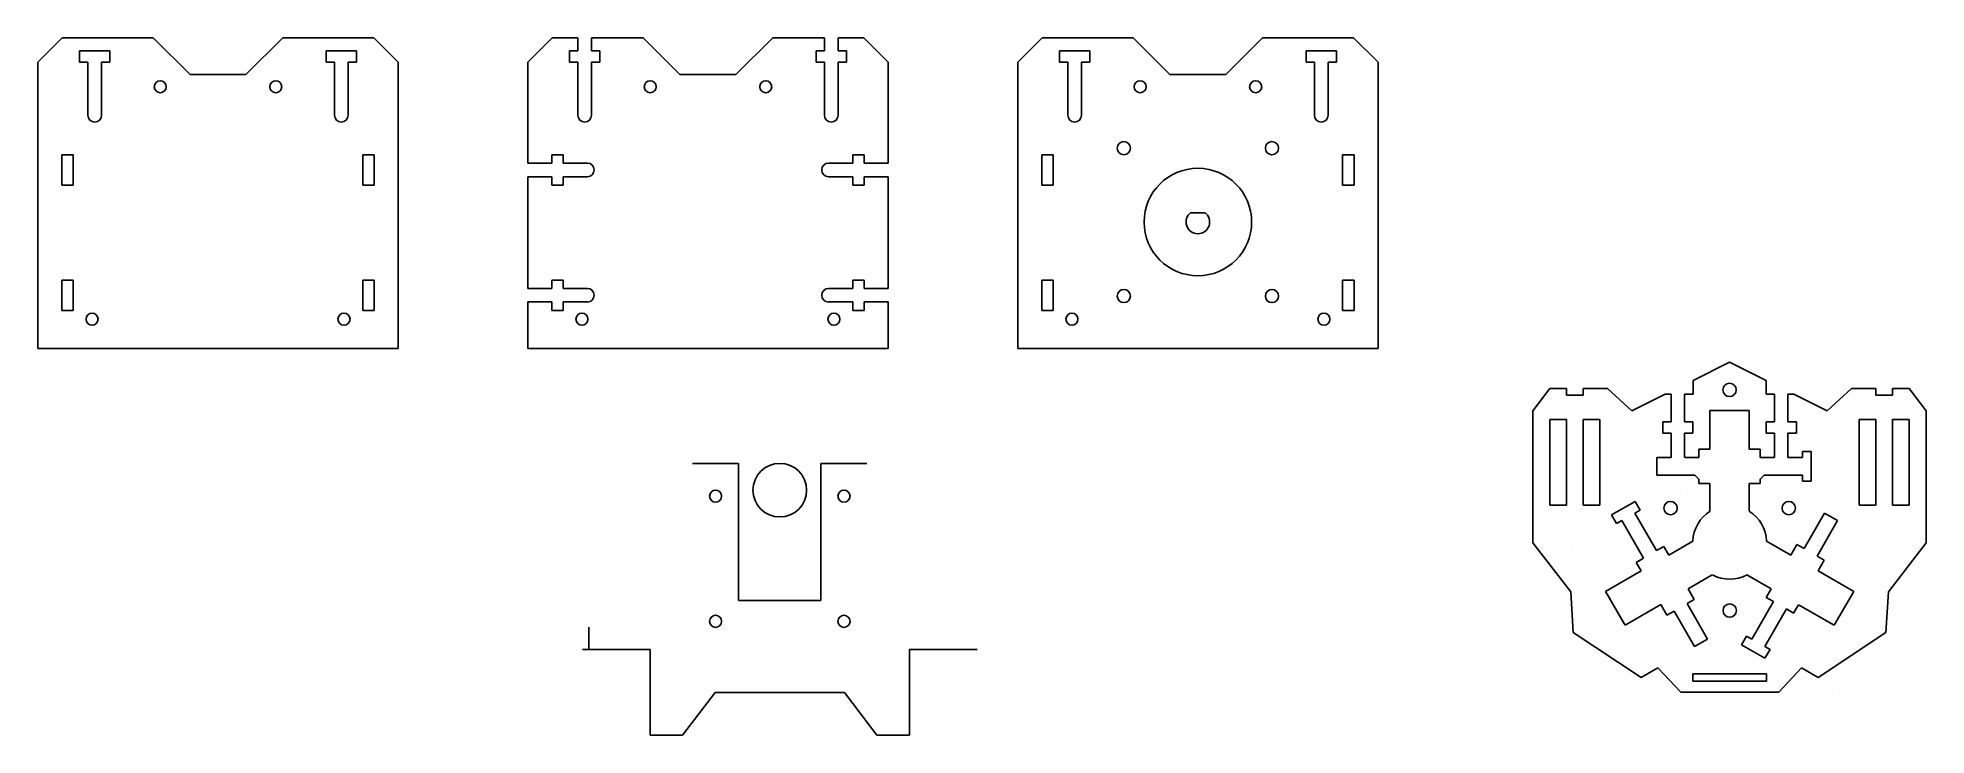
# Model space of a CAD drawing. Header units: inches. Extents: x -6 to 9.4, y -2.7 to 3.
import ezdxf

# ---------------------------------------------------------------- set-up
doc = ezdxf.new("R2010")
doc.units = ezdxf.units.IN
doc.header["$MEASUREMENT"] = 0
doc.layers.get('0').update_dxf_attribs({"lineweight": 25, "true_color": 0xffffff})

msp = doc.modelspace()

# ---------------------------------------------------------------- linework, layer by layer
for p, q in [((-6, 2.8), (-5.8, 3)), ((-5.057, 3), (-5.8, 3)), ((-4.757, 2.7), (-5.057, 3)), ((-4.3, 2.7), (-4, 3)), ((-4, 3), (-3.257, 3)), ((-3.257, 3), (-3.057, 2.8)), ((-2, 2.8), (-1.8, 3)), ((-1.591, 3), (-1.8, 3)), ((-1.591, 3), (-1.591, 2.894)), ((-1.479, 3), (-1.479, 2.894)), ((-1.057, 3), (-1.479, 3)), ((-0.757, 2.7), (-1.057, 3)), ((-0.757, 2.7), (-1.057, 3)), ((-0.3, 2.7), (0, 3)), ((-0.3, 2.7), (0, 3)), ((0, 3), (0.422, 3)), ((0.422, 3), (0.422, 2.894)), ((0.534, 3), (0.534, 2.894)), ((0.534, 3), (0.743, 3)), ((0.743, 3), (0.943, 2.8)), ((2, 2.8), (2.2, 3)), ((2.943, 3), (2.2, 3)), ((3.243, 2.7), (2.943, 3)), ((3.7, 2.7), (4, 3)), ((4, 3), (4.743, 3)), ((4.743, 3), (4.943, 2.8)), ((-6, 2.8), (-6, 0.46)), ((-3.057, 2.8), (-3.057, 0.46)), ((-2, 1.975), (-2, 2.8)), ((-1.659, 2.801), (-1.659, 2.894)), ((-1.591, 2.894), (-1.659, 2.894)), ((-1.591, 2.801), (-1.659, 2.801)), ((-1.591, 2.801), (-1.591, 2.367)), ((-1.479, 2.894), (-1.411, 2.894)), ((-1.479, 2.801), (-1.479, 2.367)), ((-1.479, 2.801), (-1.411, 2.801)), ((-1.411, 2.894), (-1.411, 2.801)), ((0.354, 2.801), (0.354, 2.894)), ((0.422, 2.894), (0.354, 2.894)), ((0.422, 2.801), (0.354, 2.801)), ((0.422, 2.801), (0.422, 2.367)), ((0.534, 2.894), (0.602, 2.894)), ((0.534, 2.801), (0.534, 2.367)), ((0.534, 2.801), (0.602, 2.801)), ((0.602, 2.894), (0.602, 2.801)), ((0.943, 2.8), (0.943, 1.975)), ((2, 2.8), (2, 0.46)), ((4.943, 2.8), (4.943, 0.46)), ((-4.757, 2.7), (-4.3, 2.7)), ((-0.757, 2.7), (-0.3, 2.7)), ((3.243, 2.7), (3.7, 2.7)), ((-1.803, 2.044), (-1.71, 2.044)), ((-1.803, 1.975), (-1.803, 2.044)), ((-1.71, 1.975), (-1.71, 2.044)), ((0.746, 2.044), (0.653, 2.044)), ((0.653, 1.975), (0.653, 2.044)), ((0.746, 1.975), (0.746, 2.044)), ((-2, 1.975), (-1.803, 1.975)), ((-2, 1.864), (-1.803, 1.864)), ((-2, 1.864), (-2, 0.952)), ((-1.803, 1.864), (-1.803, 1.796)), ((-1.71, 1.975), (-1.513, 1.975)), ((-1.71, 1.864), (-1.513, 1.864)), ((-1.71, 1.864), (-1.71, 1.796)), ((0.653, 1.975), (0.456, 1.975)), ((0.653, 1.864), (0.456, 1.864)), ((0.653, 1.864), (0.653, 1.796)), ((0.943, 1.975), (0.746, 1.975)), ((0.943, 1.864), (0.746, 1.864)), ((0.746, 1.864), (0.746, 1.796)), ((0.943, 1.864), (0.943, 0.952)), ((-1.71, 1.796), (-1.803, 1.796)), ((0.653, 1.796), (0.746, 1.796)), ((-2, 0.952), (-1.803, 0.952)), ((-1.803, 1.02), (-1.71, 1.02)), ((-1.803, 0.952), (-1.803, 1.02)), ((-1.71, 0.952), (-1.71, 1.02)), ((-1.71, 0.952), (-1.513, 0.952)), ((0.653, 0.952), (0.456, 0.952)), ((0.746, 1.02), (0.653, 1.02)), ((0.653, 0.952), (0.653, 1.02)), ((0.746, 0.952), (0.746, 1.02)), ((0.943, 0.952), (0.746, 0.952)), ((-2, 0.841), (-1.803, 0.841)), ((-2, 0.841), (-2, 0.46)), ((-2, 0.659), (-2, 0.841)), ((-1.803, 0.841), (-1.803, 0.772)), ((-1.71, 0.772), (-1.803, 0.772)), ((-1.71, 0.841), (-1.513, 0.841)), ((-1.71, 0.841), (-1.71, 0.772)), ((0.653, 0.841), (0.456, 0.841)), ((0.653, 0.841), (0.653, 0.772)), ((0.653, 0.772), (0.746, 0.772)), ((0.943, 0.841), (0.746, 0.841)), ((0.746, 0.841), (0.746, 0.772)), ((0.943, 0.841), (0.943, 0.46)), ((-2, 0.659), (-2, 0.46)), ((-3.057, 0.46), (-6, 0.46)), ((0.943, 0.46), (-2, 0.46)), ((4.943, 0.46), (2, 0.46)), ((-0.654, -0.478), (-0.279, -0.478)), ((-0.279, -0.478), (-0.279, -1.6)), ((0.394, -0.478), (0.769, -0.478)), ((0.394, -1.6), (0.394, -0.478)), ((-0.279, -1.6), (0.394, -1.6)), ((-1.5, -2), (-1.5, -1.818)), ((-1.554, -2), (-1, -2)), ((1.116, -2), (1.67, -2)), ((-0.736, -2.7), (-0.471, -2.35)), ((0.587, -2.35), (-0.471, -2.35)), ((0.587, -2.35), (0.851, -2.7)), ((-0.736, -2.7), (-1, -2.7)), ((0.851, -2.7), (1.116, -2.7))]:
    msp.add_line(p, q)
at = {"color": 3, "true_color": 0x00ff00}
for p, q in [((-5.659, 2.801), (-5.659, 2.894)), ((-5.659, 2.894), (-5.411, 2.894)), ((-5.591, 2.801), (-5.659, 2.801)), ((-5.591, 2.801), (-5.591, 2.367)), ((-5.479, 2.801), (-5.479, 2.367)), ((-5.479, 2.801), (-5.411, 2.801)), ((-5.411, 2.894), (-5.411, 2.801)), ((-3.646, 2.801), (-3.646, 2.894)), ((-3.646, 2.894), (-3.398, 2.894)), ((-3.578, 2.801), (-3.646, 2.801)), ((-3.578, 2.801), (-3.578, 2.367)), ((-3.466, 2.801), (-3.466, 2.367)), ((-3.466, 2.801), (-3.398, 2.801)), ((-3.398, 2.894), (-3.398, 2.801)), ((2.341, 2.801), (2.341, 2.894)), ((2.341, 2.894), (2.589, 2.894)), ((2.409, 2.801), (2.341, 2.801)), ((2.409, 2.801), (2.409, 2.367)), ((2.521, 2.801), (2.521, 2.367)), ((2.521, 2.801), (2.589, 2.801)), ((2.589, 2.894), (2.589, 2.801)), ((4.354, 2.801), (4.354, 2.894)), ((4.354, 2.894), (4.602, 2.894)), ((4.422, 2.801), (4.354, 2.801)), ((4.422, 2.801), (4.422, 2.367)), ((4.534, 2.801), (4.534, 2.367)), ((4.534, 2.801), (4.602, 2.801)), ((4.602, 2.894), (4.602, 2.801)), ((-5.803, 2.044), (-5.71, 2.044)), ((-5.803, 1.796), (-5.803, 2.044)), ((-5.71, 1.796), (-5.71, 2.044)), ((-3.254, 2.044), (-3.347, 2.044)), ((-3.347, 1.796), (-3.347, 2.044)), ((-3.254, 1.796), (-3.254, 2.044)), ((2.197, 2.044), (2.29, 2.044)), ((2.197, 1.796), (2.197, 2.044)), ((2.29, 1.796), (2.29, 2.044)), ((4.746, 2.044), (4.653, 2.044)), ((4.653, 1.796), (4.653, 2.044)), ((4.746, 1.796), (4.746, 2.044)), ((-5.71, 1.796), (-5.803, 1.796)), ((-3.347, 1.796), (-3.254, 1.796)), ((2.29, 1.796), (2.197, 1.796)), ((4.653, 1.796), (4.746, 1.796)), ((3.414, 1.57), (3.529, 1.57)), ((-5.803, 1.02), (-5.71, 1.02)), ((-5.803, 0.772), (-5.803, 1.02)), ((-5.71, 0.772), (-5.71, 1.02)), ((-3.254, 1.02), (-3.347, 1.02)), ((-3.347, 0.772), (-3.347, 1.02)), ((-3.254, 0.772), (-3.254, 1.02)), ((2.197, 1.02), (2.29, 1.02)), ((2.197, 0.772), (2.197, 1.02)), ((2.29, 0.772), (2.29, 1.02)), ((4.746, 1.02), (4.653, 1.02)), ((4.653, 0.772), (4.653, 1.02)), ((4.746, 0.772), (4.746, 1.02)), ((-5.71, 0.772), (-5.803, 0.772)), ((-3.347, 0.772), (-3.254, 0.772)), ((2.29, 0.772), (2.197, 0.772)), ((4.653, 0.772), (4.746, 0.772)), ((6.344, 0.134), (6.206, -0.049)), ((6.344, 0.134), (6.481, 0.134)), ((6.481, 0.079), (6.481, 0.134)), ((6.481, 0.079), (6.481, 0.134)), ((6.481, 0.079), (6.617, 0.079)), ((6.617, 0.079), (6.617, 0.134)), ((6.617, 0.134), (6.816, 0.134)), ((7.015, -0.049), (6.816, 0.134)), ((7.286, 0.086), (7.015, -0.049)), ((7.286, 0.086), (7.335, 0.086)), ((7.335, -0.139), (7.335, 0.086)), ((8.288, -0.139), (8.288, 0.086)), ((8.288, 0.086), (8.337, 0.086)), ((8.609, -0.049), (8.337, 0.086)), ((8.609, -0.049), (8.807, 0.134)), ((9.006, 0.134), (8.807, 0.134)), ((9.006, 0.079), (9.006, 0.134)), ((9.143, 0.079), (9.006, 0.079)), ((9.279, 0.134), (9.143, 0.134)), ((9.143, 0.079), (9.143, 0.134)), ((9.143, 0.079), (9.143, 0.134)), ((9.279, 0.134), (9.417, -0.049)), ((6.206, -1.127), (6.206, -0.049)), ((7.267, -0.231), (7.267, -0.139)), ((7.267, -0.139), (7.335, -0.139)), ((8.357, -0.139), (8.288, -0.139)), ((8.357, -0.231), (8.357, -0.139)), ((9.417, -1.127), (9.417, -0.049)), ((7.335, -0.231), (7.267, -0.231)), ((7.335, -0.231), (7.335, -0.429)), ((8.288, -0.231), (8.357, -0.231)), ((8.288, -0.231), (8.288, -0.429)), ((7.217, -0.574), (7.217, -0.429)), ((7.335, -0.429), (7.217, -0.429)), ((8.288, -0.429), (8.406, -0.429)), ((8.406, -0.429), (8.406, -0.38)), ((8.478, -0.38), (8.406, -0.38)), ((8.478, -0.623), (8.478, -0.38)), ((7.217, -0.574), (7.528, -0.574)), ((7.528, -0.574), (7.562, -0.608)), ((7.562, -0.642), (7.562, -0.608)), ((8.095, -0.574), (8.061, -0.608)), ((8.061, -0.642), (8.061, -0.608)), ((8.095, -0.574), (8.406, -0.574)), ((8.406, -0.574), (8.406, -0.623)), ((7.47, -0.699), (7.47, -0.699)), ((7.562, -0.642), (7.652, -0.642)), ((7.652, -0.869), (7.652, -0.642)), ((7.971, -0.642), (8.061, -0.642)), ((7.971, -0.642), (7.971, -0.867)), ((8.478, -0.623), (8.406, -0.623)), ((6.849, -0.899), (7.04, -0.789)), ((6.849, -0.899), (6.889, -0.97)), ((7.038, -0.884), (7.081, -0.86)), ((7.216, -1.191), (7.038, -0.884)), ((7.04, -0.789), (7.081, -0.86)), ((8.587, -0.884), (8.42, -1.174)), ((8.587, -0.884), (8.693, -0.946)), ((6.889, -0.97), (6.932, -0.946)), ((7.109, -1.253), (6.932, -0.946)), ((8.693, -0.946), (8.526, -1.236)), ((6.516, -1.529), (6.206, -1.127)), ((6.522, -1.183), (6.522, -1.183)), ((7.275, -1.157), (7.216, -1.191)), ((7.315, -1.227), (7.275, -1.157)), ((7.512, -1.113), (7.315, -1.227)), ((8.113, -1.113), (8.311, -1.227)), ((8.361, -1.14), (8.311, -1.227)), ((8.361, -1.14), (8.42, -1.174)), ((9.109, -1.529), (9.417, -1.127)), ((7.091, -1.356), (6.8, -1.524)), ((7.109, -1.253), (7.05, -1.287)), ((7.101, -1.258), (7.05, -1.287)), ((7.091, -1.356), (7.05, -1.287)), ((7.091, -1.356), (7.05, -1.287)), ((8.526, -1.236), (8.585, -1.27)), ((8.535, -1.357), (8.585, -1.27)), ((8.535, -1.357), (8.826, -1.524)), ((6.536, -1.86), (6.516, -1.529)), ((6.959, -1.8), (6.8, -1.524)), ((6.949, -1.783), (6.81, -1.542)), ((7.671, -1.389), (7.474, -1.503)), ((7.524, -1.59), (7.474, -1.503)), ((7.954, -1.389), (8.151, -1.503)), ((8.151, -1.503), (8.111, -1.573)), ((8.666, -1.8), (8.826, -1.524)), ((9.109, -1.529), (9.089, -1.861)), ((7.25, -1.632), (6.959, -1.8)), ((7.25, -1.632), (7.3, -1.719)), ((7.3, -1.719), (7.359, -1.685)), ((7.526, -1.975), (7.359, -1.685)), ((7.466, -1.624), (7.524, -1.59)), ((7.633, -1.914), (7.466, -1.624)), ((8.17, -1.607), (7.993, -1.914)), ((8.276, -1.668), (8.099, -1.975)), ((8.111, -1.573), (8.17, -1.607)), ((8.276, -1.668), (8.335, -1.702)), ((8.335, -1.702), (8.376, -1.633)), ((8.376, -1.633), (8.666, -1.8)), ((7.091, -2.227), (6.536, -1.86)), ((7.526, -1.975), (7.633, -1.914)), ((7.95, -1.889), (7.909, -1.96)), ((8.101, -2.071), (7.909, -1.96)), ((7.95, -1.889), (7.993, -1.914)), ((8.142, -2), (8.099, -1.975)), ((8.142, -2), (8.101, -2.071)), ((9.089, -1.861), (8.535, -2.227)), ((7.091, -2.227), (7.225, -2.149)), ((7.413, -2.349), (7.225, -2.149)), ((8.213, -2.349), (8.4, -2.149)), ((8.535, -2.227), (8.4, -2.149)), ((7.513, -2.259), (7.513, -2.199)), ((7.513, -2.199), (8.113, -2.199)), ((7.513, -2.259), (8.113, -2.259)), ((8.113, -2.199), (8.113, -2.259)), ((8.547, -2.234), (8.547, -2.234)), ((7.413, -2.349), (8.213, -2.349)), ((8.707, -2.324), (8.707, -2.324))]:
    msp.add_line(p, q, dxfattribs=at)
at = {"color": 1, "true_color": 0xff0000}
for p, q in [((7.812, 0.349), (7.514, 0.2)), ((8.11, 0.2), (7.812, 0.349)), ((7.514, 0.086), (7.514, 0.2)), ((8.11, 0.086), (8.11, 0.2)), ((7.444, -0.139), (7.444, 0.086)), ((7.444, 0.086), (7.514, 0.086)), ((8.11, 0.086), (8.179, 0.086)), ((8.179, -0.139), (8.179, 0.086)), ((7.444, -0.139), (7.513, -0.139)), ((7.513, -0.231), (7.513, -0.139)), ((7.652, -0.047), (7.971, -0.047)), ((7.652, -0.363), (7.652, -0.047)), ((7.971, -0.363), (7.971, -0.047)), ((8.11, -0.231), (8.11, -0.139)), ((8.179, -0.139), (8.11, -0.139)), ((7.513, -0.231), (7.444, -0.231)), ((7.444, -0.231), (7.444, -0.429)), ((8.11, -0.231), (8.179, -0.231)), ((8.179, -0.231), (8.179, -0.429)), ((7.562, -0.429), (7.446, -0.429)), ((7.562, -0.429), (7.562, -0.363)), ((7.562, -0.363), (7.652, -0.363)), ((7.971, -0.363), (8.061, -0.363)), ((8.061, -0.429), (8.061, -0.363)), ((8.061, -0.429), (8.179, -0.429))]:
    msp.add_line(p, q, dxfattribs=at)
at = {"color": 6, "true_color": 0xff00ff}
for p, q in [((6.481, -0.121), (6.344, -0.121)), ((6.344, -0.121), (6.344, -0.821)), ((6.481, -0.121), (6.481, -0.821)), ((6.754, -0.121), (6.617, -0.121)), ((6.617, -0.121), (6.617, -0.821)), ((6.754, -0.121), (6.754, -0.821)), ((8.87, -0.121), (8.87, -0.821)), ((8.87, -0.121), (9.006, -0.121)), ((9.006, -0.121), (9.006, -0.821)), ((9.143, -0.121), (9.279, -0.121)), ((9.143, -0.121), (9.143, -0.821)), ((9.143, -0.121), (9.143, -0.821)), ((9.143, -0.121), (9.143, -0.821)), ((9.279, -0.121), (9.279, -0.821)), ((6.481, -0.821), (6.344, -0.821)), ((6.754, -0.821), (6.617, -0.821)), ((8.87, -0.821), (9.006, -0.821)), ((9.143, -0.821), (9.279, -0.821)), ((-1, -2), (-1, -2.7)), ((1.116, -2), (1.116, -2.7))]:
    msp.add_line(p, q, dxfattribs=at)
at = {"color": 3, "true_color": 0x00ff00}
for centre, radius in [((-5, 2.6), 0.0491), ((-4.057, 2.6), 0.0491), ((-1, 2.6), 0.0491), ((-0.057, 2.6), 0.0491), ((3, 2.6), 0.0491), ((3.943, 2.6), 0.0491), ((2.867, 2.098), 0.0539), ((4.076, 2.098), 0.0539), ((3.471, 1.494), 0.439), ((2.867, 0.889), 0.0539), ((4.076, 0.889), 0.0539), ((-5.557, 0.7), 0.0491), ((-3.5, 0.7), 0.0491), ((-1.557, 0.7), 0.0491), ((0.5, 0.7), 0.0491), ((2.443, 0.7), 0.0491), ((4.5, 0.7), 0.0491), ((-0.466, -0.746), 0.0491), ((0.582, -0.746), 0.0491), ((-0.466, -1.769), 0.0491), ((-0.466, -1.769), 0.0491), ((0.582, -1.769), 0.0491)]:
    msp.add_circle(centre, radius, dxfattribs=at)
at = {"color": 6, "true_color": 0xff00ff}
for centre in [(7.812, 0.122), (7.33, -0.844), (8.295, -0.844), (7.813, -1.681)]:
    msp.add_circle(centre, 0.0545, dxfattribs=at)
msp.add_circle((0.058, -0.697), 0.219)
at = {"color": 3, "true_color": 0x00ff00}
for centre, radius, start, end in [((-5.535, 2.367), 0.0557, 180, 0), ((-3.522, 2.367), 0.0557, 180, 0), ((2.465, 2.367), 0.0557, 180, 0), ((4.478, 2.367), 0.0557, 180, 0), ((3.471, 1.494), 0.096, 126.8699, 53.1301), ((7.813, -1.124), 0.301, 122.1565, 178.0105), ((7.813, -1.124), 0.301, 1.9895, 58.2466), ((7.813, -1.124), 0.301, 241.9895, 298.0105)]:
    msp.add_arc(centre, radius, start, end, dxfattribs=at)
for centre, start, end in [((-1.535, 2.367), 180, 0), ((0.478, 2.367), 180, 0), ((-1.513, 1.92), 270, 90), ((0.456, 1.92), 90, 270), ((-1.513, 0.896), 270, 90), ((0.456, 0.896), 90, 270)]:
    msp.add_arc(centre, 0.0557, start, end)

doc.saveas('drawing.dxf')
